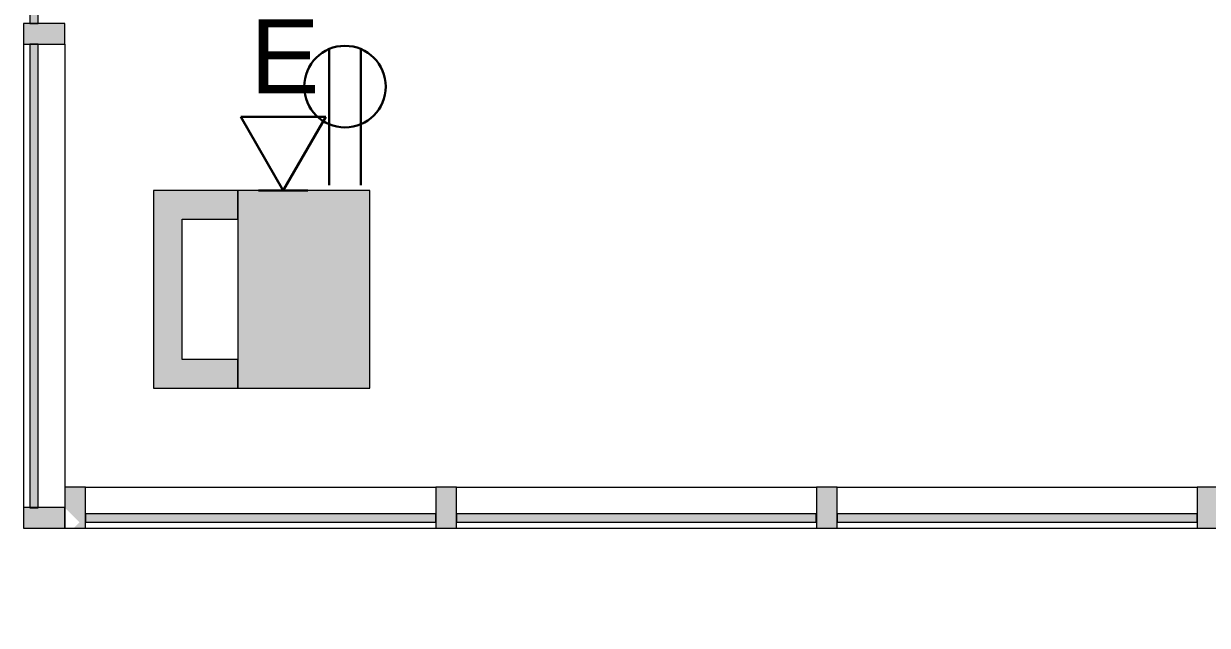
# Model space of a CAD drawing. Header units: inches. Extents: x 1180 to 3050, y -149 to 1363.
# Drawn here: x 1180.4 to 1324, y 203 to 276 of the extents above; entities that cross this region are included whole.
import ezdxf

# ---------------------------------------------------------------- set-up
doc = ezdxf.new("R2010")
doc.units = ezdxf.units.IN
doc.header["$MEASUREMENT"] = 0
for name, color, linetype, lineweight in [('A-ANNO-NOTE', 131, 'Continuous', 30), ('A-COLS', 52, 'Continuous', 13), ('A-GLAZ-CURT', 52, 'Continuous', 13), ('A-GLAZ-CWMG', 51, 'Continuous', 13), ('A-WALL-PATT', 111, 'Continuous', 13), ('I-WALL', 2, 'Continuous', 13)]:
    doc.layers.add(name, color=color, linetype=linetype, lineweight=lineweight)
doc.styles.add('Swis721 Lt BT', font='swissl.ttf', dxfattribs={"height": 9})

# ---------------------------------------------------------------- blocks, each defined once
blk = doc.blocks.new('Column Set - Column Set-6509051-FIRST FLOOR POWER _ SIGNAL')
at = {"layer": 'A-COLS', "lineweight": 9}
h = blk.add_hatch(color=7, dxfattribs=at)
h.paths.add_polyline_path([(3038.48, -123.25), (3038.48, -107.25), (3019.98, -107.25), (3019.98, -123.25)], flags=0)
h.paths.add_polyline_path([(2642.36, -123.25), (2651.67, -123.25), (2651.67, -107.25), (2642.36, -107.25)], flags=0)
h.paths.add_polyline_path([(2666.36, -123.25), (2666.36, -107.25), (2655.17, -107.25), (2655.17, -123.25)], flags=0)
h.paths.add_polyline_path([(2411.67, -123.25), (2411.67, -107.25), (2402.36, -107.25), (2402.36, -123.25)], flags=0)
h.paths.add_polyline_path([(2426.36, -123.25), (2426.36, -107.25), (2415.17, -107.25), (2415.17, -123.25)], flags=0)
h.paths.add_polyline_path([(2175.17, -123.25), (2186.36, -123.25), (2186.36, -107.25), (2175.17, -107.25), (2175.17, -115.8)], flags=0)
h.paths.add_polyline_path([(2162.36, -123.25), (2171.67, -123.25), (2171.67, -107.25), (2162.36, -107.25)], flags=0)
h.paths.add_polyline_path([(1922.3, -123.25), (1931.67, -123.25), (1931.67, -107.25), (1922.3, -107.25)], flags=0)
h.paths.add_polyline_path([(1935.17, -123.25), (1946.3, -123.25), (1946.3, -107.25), (1935.17, -107.25), (1935.17, -115.84)], flags=0)
h.paths.add_polyline_path([(1586.3, -123.25), (1586.3, -107.25), (1562.3, -107.25), (1562.3, -123.25), (1566.26, -123.25)], flags=0)
h.paths.add_polyline_path([(1571.47, 54.24), (1582.78, 65.55), (1565.81, 82.52), (1554.5, 71.21), (1567.73, 57.98)], flags=0)
h.paths.add_polyline_path([(3038.48, 111.75), (3038.48, 135.75), (3019.98, 135.75), (3019.98, 111.75), (3020.29, 111.75)], flags=0)
h.paths.add_polyline_path([(2642.36, 111.75), (2666.36, 111.75), (2666.36, 117.5), (2666.31, 117.5), (2666.31, 123.5), (2666.36, 123.5), (2666.36, 135.75), (2642.36, 135.75)], flags=0)
h.paths.add_polyline_path([(2882.36, 111.75), (2906.36, 111.75), (2906.36, 116.09), (2906.29, 116.09), (2906.29, 135.75), (2882.36, 135.75), (2882.36, 117.5)], flags=0)
h.paths.add_polyline_path([(2402.36, 111.75), (2426.36, 111.75), (2426.36, 135.75), (2402.36, 135.75), (2402.36, 123.07)], flags=0)
h.paths.add_polyline_path([(2162.36, 111.75), (2186.36, 111.75), (2186.36, 135.75), (2162.36, 135.75)], flags=0)
h.paths.add_polyline_path([(1922.3, 111.75), (1946.3, 111.75), (1946.3, 135.75), (1922.3, 135.75)], flags=0)
h.paths.add_polyline_path([(1681.4, 111.75), (1705.4, 111.75), (1705.4, 135.75), (1681.4, 135.75)], flags=0)
h.paths.add_polyline_path([(1401.76, 223.95), (1413.08, 235.26), (1396.11, 252.23), (1384.79, 240.92), (1398.32, 227.38)], flags=0)
h.paths.add_polyline_path([(1206.4, 231.75), (1222.4, 231.75), (1222.4, 255.75), (1206.4, 255.75)], flags=0)
h.paths.add_polyline_path([(3038.48, 351.75), (3038.48, 375.75), (3019.98, 375.75), (3019.98, 351.75), (3020.29, 351.75)], flags=0)
h.paths.add_polyline_path([(2886.54, 351.75), (2906.29, 351.75), (2906.29, 360.9), (2906.36, 360.9), (2906.36, 366.59), (2906.29, 366.59), (2906.29, 375.75), (2882.36, 375.75), (2882.36, 351.75)], flags=0)
h.paths.add_polyline_path([(2666.31, 351.75), (2666.36, 351.75), (2666.36, 364), (2666.31, 364), (2666.31, 370), (2666.36, 370), (2666.36, 375.75), (2642.36, 375.75), (2642.36, 351.75)], flags=0)
h.paths.add_polyline_path([(2402.36, 351.75), (2426.36, 351.75), (2426.36, 375.75), (2402.36, 375.75)], flags=0)
h.paths.add_polyline_path([(2178.1, 351.75), (2186.36, 351.75), (2186.36, 373.75), (2162.36, 373.75), (2162.36, 351.75), (2169.13, 351.75)], flags=0)
h.paths.add_polyline_path([(1946.3, 351.75), (1946.3, 373.75), (1922.3, 373.75), (1922.3, 351.75)], flags=0)
h.paths.add_polyline_path([(1465.4, 351.75), (1465.4, 375.75), (1441.4, 375.75), (1441.4, 351.75)], flags=0)
h.paths.add_polyline_path([(2014.17, 433.88), (2016.66, 439.88), (2008.17, 439.88)], flags=0)
h.paths.add_polyline_path([(2016.66, 439.88), (2020.17, 439.88), (2031.14, 450.85), (2024.07, 457.92), (2011.34, 445.19), (2015.59, 440.95)], flags=0)
h.paths.add_polyline_path([(2067.91, 487.62), (2084.88, 504.59), (2077.81, 511.66), (2060.84, 494.69), (2063.67, 491.86)], flags=0)
h.paths.add_polyline_path([(2163.48, 511.88), (2186.36, 511.88), (2186.36, 535.75), (2162.36, 535.75), (2162.36, 512.6)], flags=0)
h.paths.add_polyline_path([(1930.03, 518.02), (1947, 534.99), (1939.93, 542.07), (1922.95, 525.09), (1927.2, 520.85)], flags=0)
h.paths.add_polyline_path([(2118.15, 553.34), (2129.47, 564.66), (2120.98, 573.14), (2109.67, 561.83), (2113.69, 557.8)], flags=0)
h.paths.add_polyline_path([(1983.77, 571.76), (2000.74, 588.73), (1993.67, 595.81), (1976.69, 578.83), (1978.11, 577.42)], flags=0)
h.paths.add_polyline_path([(1856.49, 591.56), (1873.46, 608.53), (1866.39, 615.6), (1849.42, 598.63), (1856.08, 591.97)], flags=0)
h.paths.add_polyline_path([(2886.54, 591.75), (2906.29, 591.75), (2906.29, 611.15), (2906.36, 611.15), (2906.36, 615.75), (2882.36, 615.75), (2882.36, 591.75)], flags=0)
h.paths.add_polyline_path([(3038.48, 591.75), (3038.48, 615.75), (3019.98, 615.75), (3019.98, 591.75), (3036.81, 591.75)], flags=0)
h.paths.add_polyline_path([(2666.36, 591.75), (2666.36, 615.75), (2642.36, 615.75), (2642.36, 591.75), (2661.13, 591.75)], flags=0)
h.paths.add_polyline_path([(2426.36, 591.75), (2426.36, 615.75), (2402.36, 615.75), (2402.36, 591.75), (2408.36, 591.75)], flags=0)
h.paths.add_polyline_path([(1684.58, 591.75), (1705.35, 591.75), (1705.35, 615.75), (1704.32, 615.75), (1704.32, 615.57), (1696.32, 615.57), (1696.32, 615.75), (1681.4, 615.75), (1681.4, 591.75)], flags=0)
h.paths.add_polyline_path([(1465.4, 591.75), (1465.4, 615.75), (1441.4, 615.75), (1441.4, 591.75), (1456.03, 591.75)], flags=0)
h.paths.add_polyline_path([(1206.4, 591.75), (1222.4, 591.75), (1222.4, 615.75), (1206.4, 615.75), (1206.4, 605)], flags=0)
h.paths.add_polyline_path([(1910.23, 645.3), (1927.2, 662.27), (1920.13, 669.34), (1903.16, 652.37)], flags=0)
h.paths.add_polyline_path([(1783.65, 664.39), (1800.63, 681.37), (1793.55, 688.44), (1776.58, 671.47)], flags=0)
h.paths.add_polyline_path([(2056.6, 665.81), (2065.08, 674.29), (2048.11, 691.26), (2039.63, 682.78), (2049.29, 673.12)], flags=0)
h.paths.add_polyline_path([(1837.39, 718.13), (1854.37, 735.11), (1847.29, 742.18), (1830.32, 725.21), (1834.57, 720.96)], flags=0)
h.paths.add_polyline_path([(1990.13, 732.28), (1998.62, 740.76), (1981.64, 757.73), (1973.16, 749.25), (1989.31, 733.09)], flags=0)
h.paths.add_polyline_path([(2163.86, 743.75), (2180.44, 743.75), (2183.07, 761.75), (2160.36, 761.75), (2160.36, 744.08)], flags=0)
h.paths.add_polyline_path([(2184.36, 743.75), (2184.36, 761.75), (2183.36, 761.75), (2183.36, 743.75)], flags=0)
h.paths.add_polyline_path([(1705.4, 831.75), (1705.4, 855.75), (1681.4, 855.75), (1681.4, 831.75)], flags=0)
h.paths.add_polyline_path([(1206.4, 831.75), (1222.4, 831.75), (1222.4, 855.75), (1206.4, 855.75)], flags=0)
h.paths.add_polyline_path([(1465.4, 831.75), (1465.4, 855.75), (1441.4, 855.75), (1441.4, 831.75)], flags=0)
h.paths.add_polyline_path([(3019.98, 853.75), (3038.48, 853.75), (3038.48, 871.75), (3043.98, 874.5), (3043.98, 877.75), (3019.98, 877.75), (3019.98, 862.5)], flags=0)
h.paths.add_polyline_path([(2882.36, 853.75), (2906.36, 853.75), (2906.36, 877.75), (2882.36, 877.75), (2882.36, 865.49)], flags=0)
h.paths.add_polyline_path([(2650.11, 853.75), (2666.36, 853.75), (2666.36, 877.75), (2642.36, 877.75), (2642.36, 853.75)], flags=0)
h.paths.add_polyline_path([(2402.36, 853.75), (2426.36, 853.75), (2426.36, 877.75), (2402.36, 877.75)], flags=0)
h.paths.add_polyline_path([(2184.36, 859.75), (2184.36, 877.75), (2160.36, 877.75), (2160.36, 859.75), (2178.1, 859.75)], flags=0)
h.paths.add_polyline_path([(1946.9, 871.75), (1946.9, 895.75), (1928.9, 895.75), (1928.9, 871.75)], flags=0)
h.paths.add_polyline_path([(1922.9, 1071.75), (1946.9, 1071.75), (1946.9, 1095.75), (1922.9, 1095.75)], flags=0)
h.paths.add_polyline_path([(1705.4, 1071.75), (1705.4, 1095.75), (1681.4, 1095.75), (1681.4, 1071.75)], flags=0)
h.paths.add_polyline_path([(1441.4, 1071.75), (1465.4, 1071.75), (1465.4, 1095.75), (1441.4, 1095.75), (1441.4, 1073.89)], flags=0)
h.paths.add_polyline_path([(1212.03, 1071.75), (1222.4, 1071.75), (1222.4, 1095.75), (1206.4, 1095.75), (1206.4, 1071.75), (1208.68, 1071.75)], flags=0)
h.paths.add_polyline_path([(1922.9, 1191.75), (1946.9, 1191.75), (1946.9, 1215.75), (1922.9, 1215.75)], flags=0)
h.paths.add_polyline_path([(1946.9, 1338.25), (1946.9, 1356.25), (1940.4, 1356.25), (1938.9, 1354.75), (1922.9, 1354.75), (1922.9, 1338.25)], flags=0)
h.paths.add_polyline_path([(1799.9, 1338.25), (1823.9, 1338.25), (1823.87, 1354.75), (1799.9, 1354.75)], flags=0)
h.paths.add_polyline_path([(1705.4, 1338.25), (1705.4, 1354.75), (1681.4, 1354.75), (1681.4, 1338.25), (1695.06, 1338.25)], flags=0)
h.paths.add_polyline_path([(1566.26, 1338.25), (1586.9, 1338.25), (1586.9, 1354.75), (1562.9, 1354.75), (1562.9, 1338.25)], flags=0)
h.paths.add_polyline_path([(1185.4, 1338.25), (1222.4, 1338.25), (1222.4, 1354.75), (1185.4, 1354.75)], flags=0)
h.paths.add_polyline_path([(1445.44, 1338.25), (1465.4, 1338.25), (1465.4, 1354.75), (1441.4, 1354.75), (1441.4, 1338.25)], flags=0)
h.paths.add_polyline_path([(1340.84, 1338.25), (1343.9, 1338.25), (1343.9, 1354.75), (1319.9, 1354.75), (1319.9, 1338.25)], flags=0)
at = {"layer": 'A-COLS', "color": 8, "lineweight": 20}
for p, q in [((1222.4, 255.75), (1206.4, 255.75)), ((1206.4, 255.75), (1206.4, 231.75)), ((1222.4, 231.75), (1222.4, 255.75)), ((1206.4, 231.75), (1222.4, 231.75))]:
    blk.add_line(p, q, dxfattribs=at)
blk = doc.blocks.new('System Panel - Glazed-6523026-FIRST FLOOR POWER _ SIGNAL')
at = {"layer": 'A-GLAZ-CURT', "lineweight": 9}
blk.add_hatch(color=7, dxfattribs=at).paths.add_polyline_path([(-28.125, 0.75), (28.125, 0.75), (28.125, 1.75), (-28.125, 1.75)], flags=0)
at = {"layer": 'A-GLAZ-CURT', "color": 8, "lineweight": 20}
for p, q in [((28.125, 1.75), (-28.125, 1.75)), ((-28.125, 1.75), (-28.125, 0.75)), ((28.125, 0.75), (28.125, 1.75)), ((-28.125, 0.75), (28.125, 0.75))]:
    blk.add_line(p, q, dxfattribs=at)
blk = doc.blocks.new('Rectangular Mullion - 2_5_ x 5_ rectangular-6520313-FIRST FLOOR POWER _ SIGNAL')
at = {"layer": 'A-GLAZ-CWMG', "lineweight": 9}
blk.add_hatch(color=7, dxfattribs=at).paths.add_polyline_path([(0, -1.75), (0, 2.5), (-2.5, 2.5), (-2.5, -2.5), (0, -2.5)], flags=0)
at = {"layer": 'A-GLAZ-CWMG', "color": 8, "lineweight": 20}
for p, q in [((0, 2.5), (-2.5, 2.5)), ((-2.5, 2.5), (-2.5, -2.5)), ((0, -2.5), (0, 2.5)), ((-2.5, -2.5), (0, -2.5))]:
    blk.add_line(p, q, dxfattribs=at)
blk = doc.blocks.new('Rectangular Mullion - 2_5_ x 5_ rectangular-6520312-FIRST FLOOR POWER _ SIGNAL')
at = {"layer": 'A-GLAZ-CWMG', "lineweight": 9}
blk.add_hatch(color=7, dxfattribs=at).paths.add_polyline_path([(-2.5, 2.5), (0, 2.5), (0, 0), (-1.77, -1.77), (-1.04, -2.5), (-2.5, -2.5), (-2.5, 1.77)], flags=0)
at = {"layer": 'A-GLAZ-CWMG', "color": 8, "lineweight": 20}
for p, q in [((-2.5, 2.5), (0, 2.5)), ((-2.5, -2.5), (-2.5, 2.5)), ((0, 2.5), (0, -2.5)), ((0, -2.5), (-2.5, -2.5))]:
    blk.add_line(p, q, dxfattribs=at)
blk = doc.blocks.new('System Panel - Glazed-6520314-FIRST FLOOR POWER _ SIGNAL')
at = {"layer": 'A-GLAZ-CURT', "lineweight": 9}
blk.add_hatch(color=7, dxfattribs=at).paths.add_polyline_path([(-2.32, 1.75), (-21.25, 1.75), (-21.25, 0.75), (21.25, 0.75), (21.25, 1.75), (2.75, 1.75)], flags=0)
at = {"layer": 'A-GLAZ-CURT', "color": 8, "lineweight": 20}
for p, q in [((21.25, 1.75), (-21.25, 1.75)), ((-21.25, 1.75), (-21.25, 0.75)), ((21.25, 0.75), (21.25, 1.75)), ((-21.25, 0.75), (21.25, 0.75))]:
    blk.add_line(p, q, dxfattribs=at)
blk = doc.blocks.new('System Panel - Glazed-6520315-FIRST FLOOR POWER _ SIGNAL')
at = {"layer": 'A-GLAZ-CURT', "lineweight": 9}
blk.add_hatch(color=7, dxfattribs=at).paths.add_polyline_path([(-21.84, 1.75), (-21.84, 0.75), (21.84, 0.75), (21.84, 1.75), (-21.69, 1.75)], flags=0)
at = {"layer": 'A-GLAZ-CURT', "color": 8, "lineweight": 20}
for p, q in [((21.84, 1.75), (-21.84, 1.75)), ((-21.84, 1.75), (-21.84, 0.75)), ((21.84, 0.75), (21.84, 1.75)), ((-21.84, 0.75), (21.84, 0.75))]:
    blk.add_line(p, q, dxfattribs=at)
blk = doc.blocks.new('Rectangular Mullion - 2_5_ x 5_ rectangular-6520307-FIRST FLOOR POWER _ SIGNAL')
at = {"layer": 'A-GLAZ-CWMG', "lineweight": 9}
blk.add_hatch(color=7, dxfattribs=at).paths.add_polyline_path([(1.25, -2.5), (-1.25, -2.5), (-1.25, 2.5), (1.25, 2.5), (1.25, -1.75)], flags=0)
at = {"layer": 'A-GLAZ-CWMG', "color": 8, "lineweight": 20}
for p, q in [((-1.25, 2.5), (1.25, 2.5)), ((-1.25, -2.5), (-1.25, 2.5)), ((1.25, 2.5), (1.25, -2.5)), ((1.25, -2.5), (-1.25, -2.5))]:
    blk.add_line(p, q, dxfattribs=at)
blk = doc.blocks.new('Rectangular Mullion - 2_5_ x 5_ rectangular-6520308-FIRST FLOOR POWER _ SIGNAL')
at = {"layer": 'A-GLAZ-CWMG', "lineweight": 9}
for p, q in [((1279.09, 219.75), (1322.77, 219.75)), ((1279.09, 214.75), (1322.77, 214.75))]:
    blk.add_line(p, q, dxfattribs=at)
blk = doc.blocks.new('Rectangular Mullion - 2_5_ x 5_ rectangular-6520309-FIRST FLOOR POWER _ SIGNAL')
at = {"layer": 'A-GLAZ-CWMG', "lineweight": 9}
for p, q in [((1187.9, 219.75), (1230.4, 219.75)), ((1187.9, 214.75), (1230.4, 214.75))]:
    blk.add_line(p, q, dxfattribs=at)
blk = doc.blocks.new('System Panel - Glazed-6522019-FIRST FLOOR POWER _ SIGNAL')
at = {"layer": 'A-GLAZ-CURT', "lineweight": 9}
blk.add_hatch(color=7, dxfattribs=at).paths.add_polyline_path([(-28.75, 1.75), (-28.75, 0.75), (28.75, 0.75), (28.75, 1.75), (4.96, 1.75)], flags=0)
at = {"layer": 'A-GLAZ-CURT', "color": 8, "lineweight": 20}
for p, q in [((28.75, 1.75), (-28.75, 1.75)), ((-28.75, 1.75), (-28.75, 0.75)), ((28.75, 0.75), (28.75, 1.75)), ((-28.75, 0.75), (28.75, 0.75))]:
    blk.add_line(p, q, dxfattribs=at)
blk = doc.blocks.new('Rectangular Mullion - 2_5_ x 5_ rectangular-V9-FIRST FLOOR POWER _ SIGNAL')
at = {"layer": 'A-GLAZ-CWMG', "lineweight": 9}
for p, q in [((1180.4, 273.5), (1180.4, 217.25)), ((1185.4, 273.5), (1185.4, 219.75))]:
    blk.add_line(p, q, dxfattribs=at)

msp = doc.modelspace()

# ---------------------------------------------------------------- hatches: boundary and pattern name
at = {"layer": 'A-WALL-PATT', "lineweight": 9}
for points in [[(1196.15, 235.25), (1199.65, 235.25), (1199.65, 255.75), (1196.15, 255.75)], [(1199.65, 252.25), (1206.4, 252.25), (1206.4, 255.75), (1199.65, 255.75)], [(1199.65, 231.75), (1206.4, 231.75), (1206.4, 235.25), (1196.15, 235.25), (1196.15, 231.75)]]:
    msp.add_hatch(color=7, dxfattribs=at).paths.add_polyline_path(points, flags=0)

# ---------------------------------------------------------------- linework, layer by layer
at = {"layer": 'A-ANNO-NOTE'}
for p, q in [((1217.48, 256.4), (1217.48, 272.93)), ((1217.48, 256.4), (1217.48, 272.93)), ((1221.31, 256.4), (1221.31, 272.93)), ((1211.9, 255.75), (1206.75, 264.68)), ((1206.75, 264.68), (1217.06, 264.68)), ((1211.9, 255.75), (1217.06, 264.68)), ((1214.9, 255.75), (1208.9, 255.75))]:
    msp.add_line(p, q, dxfattribs=at)
msp.add_circle((1219.39, 268.36), 4.95, dxfattribs=at)
at = {"layer": 'I-WALL', "color": 8, "lineweight": 20}
for p, q in [((1196.15, 255.75), (1196.15, 231.75)), ((1206.4, 255.75), (1196.15, 255.75)), ((1206.4, 252.25), (1206.4, 255.75)), ((1199.65, 235.25), (1199.65, 252.25)), ((1199.65, 252.25), (1206.4, 252.25)), ((1206.4, 235.25), (1199.65, 235.25)), ((1206.4, 231.75), (1206.4, 235.25)), ((1196.15, 231.75), (1206.4, 231.75))]:
    msp.add_line(p, q, dxfattribs=at)

# ---------------------------------------------------------------- block references
at = {"layer": 'A-COLS', "lineweight": 9}
msp.add_blockref('Column Set - Column Set-6509051-FIRST FLOOR POWER _ SIGNAL', (0, 0), dxfattribs=at)
at = {"layer": 'A-GLAZ-CURT', "lineweight": 9}
for name, p, rotation in [('System Panel - Glazed-6522019-FIRST FLOOR POWER _ SIGNAL', (1182.9, 304.75), 89.99999999999991), ('System Panel - Glazed-6523026-FIRST FLOOR POWER _ SIGNAL', (1182.9, 245.37), 89.99999999999991), ('System Panel - Glazed-6520314-FIRST FLOOR POWER _ SIGNAL', (1209.15, 217.25), 180), ('System Panel - Glazed-6520315-FIRST FLOOR POWER _ SIGNAL', (1254.74, 217.25), 180), ('System Panel - Glazed-6520315-FIRST FLOOR POWER _ SIGNAL', (1300.93, 217.25), 180)]:
    msp.add_blockref(name, p, dxfattribs=dict(at, rotation=rotation))
at = {"layer": 'A-GLAZ-CWMG', "lineweight": 9, "extrusion": (0, 0, -1), "rotation": 90.0000000000001}
msp.add_blockref('Rectangular Mullion - 2_5_ x 5_ rectangular-6520307-FIRST FLOOR POWER _ SIGNAL', (-1182.9, 274.75), dxfattribs=at)
at = {"layer": 'A-GLAZ-CWMG', "lineweight": 9}
for name, p in [('Rectangular Mullion - 2_5_ x 5_ rectangular-V9-FIRST FLOOR POWER _ SIGNAL', (0, 0)), ('Rectangular Mullion - 2_5_ x 5_ rectangular-6520309-FIRST FLOOR POWER _ SIGNAL', (0, 0)), ('Rectangular Mullion - 2_5_ x 5_ rectangular-6520308-FIRST FLOOR POWER _ SIGNAL', (-46.18, 0)), ('Rectangular Mullion - 2_5_ x 5_ rectangular-6520308-FIRST FLOOR POWER _ SIGNAL', (0, 0))]:
    msp.add_blockref(name, p, dxfattribs=at)
at = {"layer": 'A-GLAZ-CWMG', "lineweight": 9, "extrusion": (0, 0, -1)}
for name, p in [('Rectangular Mullion - 2_5_ x 5_ rectangular-6520312-FIRST FLOOR POWER _ SIGNAL', (-1185.4, 217.25)), ('Rectangular Mullion - 2_5_ x 5_ rectangular-6520307-FIRST FLOOR POWER _ SIGNAL', (-1231.65, 217.25)), ('Rectangular Mullion - 2_5_ x 5_ rectangular-6520307-FIRST FLOOR POWER _ SIGNAL', (-1277.84, 217.25)), ('Rectangular Mullion - 2_5_ x 5_ rectangular-6520307-FIRST FLOOR POWER _ SIGNAL', (-1324.02, 217.25))]:
    msp.add_blockref(name, p, dxfattribs=at)
at = {"layer": 'A-GLAZ-CWMG', "lineweight": 9, "rotation": 269.9999999999999}
msp.add_blockref('Rectangular Mullion - 2_5_ x 5_ rectangular-6520313-FIRST FLOOR POWER _ SIGNAL', (1182.9, 214.75), dxfattribs=at)

# ---------------------------------------------------------------- texts
at = {"layer": 'A-ANNO-NOTE', "lineweight": 9, "insert": (1207.9, 276.54), "char_height": 9, "width": 9.393, "attachment_point": 1, "style": 'Swis721 Lt BT'}
msp.add_mtext('E', dxfattribs=at)

doc.saveas('drawing.dxf')
